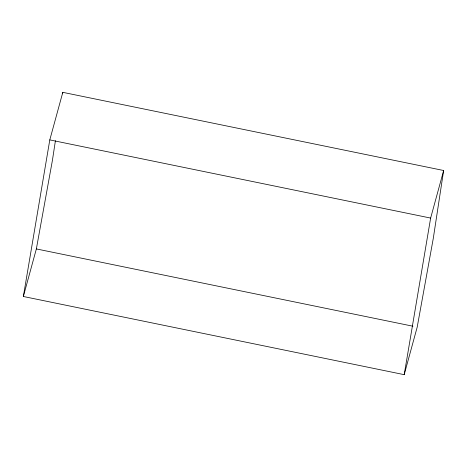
<?xml version="1.0" encoding="UTF-8"?>
<svg xmlns="http://www.w3.org/2000/svg" width="467" height="467" viewBox="0 0 467 467"><rect width="100%" height="100%" fill="white"/><g stroke="black" fill="none" stroke-linecap="round" stroke-linejoin="round"><path stroke-width="0.7" d="M55.427 140.66L52.456 160.134L36.362 248.929L23.35 296.492L404.194 374.662L417.206 327.098L433.3 238.31L443.65 170.508L62.806 92.338L49.794 139.902L23.35 296.492M62.584 93.779L62.806 92.338M404.194 374.662L430.638 218.071L443.65 170.508M49.794 139.902L430.638 218.071M36.362 248.929L412.921 326.217"/></g></svg>
